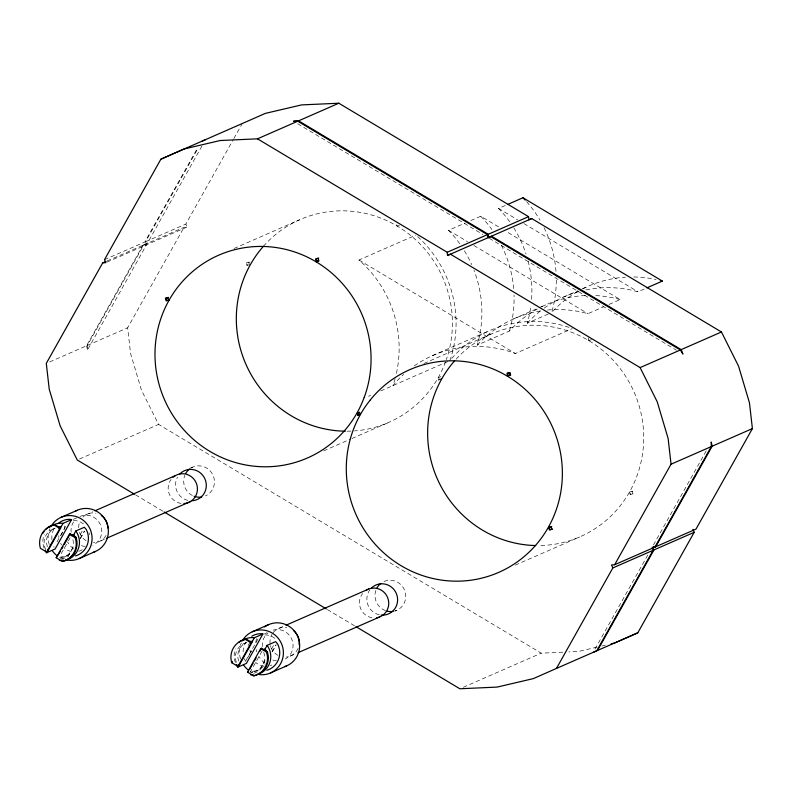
<?xml version="1.0" encoding="UTF-8"?>
<svg xmlns="http://www.w3.org/2000/svg" width="792" height="792" viewBox="0 0 792 792"><rect width="100%" height="100%" fill="white"/><g stroke="black" fill="none" stroke-linecap="round" stroke-linejoin="round"><path stroke-width="0.59" stroke-dasharray="3.96 2.97" d="M537.332 309.009A115.563 112.276 66.4 0 0 512.087 328.165L509.424 331.026L477.21 345.124L478.289 341.312A115.563 112.276 66.4 0 0 474.002 270.27M509.424 331.026L510.503 327.215A115.563 112.276 66.4 0 0 514.028 295.079M548.312 313.998L527.234 323.225L528.313 319.414A115.563 112.276 66.4 0 0 530.986 305.286M449.856 360.677L450.509 358.806A114.434 111.187 66.4 0 0 417.473 236.462M49.648 361.934L86.566 345.777L142.956 245.273L146.5 244.827L145.579 241.709L198.376 147.619M104.495 259.687L144.758 242.065L197.564 147.975M201.91 146.075L87.466 350.014L87.377 345.421L143.778 244.916L184.041 227.294L187.169 227.017L185.843 224.077L233.244 139.62M562.845 652.192L541.213 653.172L158.588 424.403L141.471 390.208L130.581 353.559L127.641 327.799L184.041 227.294M233.838 138.55L242.243 123.582M56.945 541.916L67.122 523.769M60.944 535.333L64.538 528.927M61.241 553.628L67.775 542.005M68.369 540.946L70.141 537.778M60.301 558.588L61.915 556.816A15.008 14.583 66.4 0 0 70.369 553.697M61.429 559.449L67.835 556.647L74.319 545.104M80.21 534.61L83.15 529.363M80.071 538.639L84.269 531.165M80.477 538.461L84.675 530.986M248.104 645.589L249.886 642.421M245.857 660.568L258.44 638.154M248.064 657.182L249.856 653.984M250.46 652.915L251.658 650.786M262.053 651.103L250.183 672.24L253.222 671.2A15.008 14.583 66.4 0 0 265.231 663.884M251.618 672.972L252.628 671.18M259.736 669.982L266.211 658.439M271.517 648.994L273.874 644.787M271.983 651.955L276.18 644.48M272.389 651.776L275.982 645.371M594.97 649.143L647.975 554.687M653.4 545.025L706.484 450.44M477.21 345.124L479.873 342.263A115.563 112.276 66.4 0 1 540.54 310.929M527.234 323.225L529.907 320.364A115.563 112.276 66.4 0 1 540.441 310.939M145.579 241.709L185.843 224.077M107.168 260.934L142.956 245.273M106.96 262.132L187.169 227.017M233.996 248.5L299.524 219.82M246.223 262.924L249.292 262.013L249.985 264.577L246.916 265.478L246.223 262.924L246.797 262.667L247.49 265.231M87.377 345.421L127.641 327.799M396.386 373.398A114.434 111.187 66.4 0 0 359.726 260.667L358.934 260.004L415.879 235.085M459.716 243.708A115.563 112.276 66.4 0 0 452.202 234.264L448.549 230.333L465.211 223.037M470.765 220.602L480.764 216.226L499.772 227.591M509.741 221.81A115.563 112.276 66.4 0 0 502.227 212.365L498.574 208.435L506.345 205.029M79.507 459.023L158.588 424.403M513.553 318.928L537.986 308.237M539.095 307.751L545.757 304.831M563.577 297.03L577.992 290.723M582.437 288.783L587.981 286.358M432.501 355.638L489.436 330.709M423.928 363.478L491.713 333.808M73.339 519.344L76.666 517.889M189.625 468.448L192.674 467.112M52.648 529.224L55.084 528.155A15.008 14.583 66.4 0 0 47.48 546.916M85.873 514.78L92.674 511.81M368.508 396.287L370.725 395.317M380.704 390.941L448.737 361.172M438.174 377.685L438.748 377.438L439.115 379.804L438.55 380.051L438.174 377.685L440.916 376.596M53.945 547.252L53.965 546.411M547.559 310.038A115.563 112.276 66.4 0 1 582.823 312.355L587.941 313.672L603.484 306.86M609.038 304.435L620.146 299.564L506.108 231.383M585.941 289.882A115.563 112.276 66.4 0 1 632.848 290.456L637.966 291.773L645.727 288.367M414.285 365.894A114.434 111.187 66.4 0 1 514.533 353.202L515.354 353.519L572.289 328.601M59.687 557.509L61.311 556.796M64.805 556.667L67.251 555.598M100.752 540.837L105.286 538.857M323.68 450.876L350.797 439.006M351.925 438.511L389.209 422.195M264.657 633.729L266.874 632.759M243.956 643.609L246.391 642.54A15.008 14.583 66.4 0 0 238.788 661.3M279.21 628.195L284.873 625.72M629.462 492.06L632.531 491.159L633.224 493.713L630.155 494.614L629.462 492.06L630.036 491.812L630.729 494.366M633.224 493.713L632.659 493.96L631.966 491.406M256.113 671.052L258.558 669.982M290.03 656.192L295.693 653.707M394.723 611.206L396.752 610.315M253.806 673.368L259.152 671.032M515.236 565.151L579.635 536.966M463.261 687.288L541.213 653.172M438.55 380.051L440.728 379.21M399.376 225.502L397.148 226.185L396.683 224.482M591.505 339.689L588.446 340.59L587.753 338.026M597.158 647.104L578.467 651.479L568.854 651.915M601.831 646.015L605.336 645.193M143.778 244.916L146.5 244.827L144.758 242.065M67.835 556.647L68.34 556.726M620.146 299.564L615.028 298.257A115.563 112.276 66.4 0 0 593.921 295.505M498.574 208.435L517.582 219.8M523.918 223.582L637.966 291.773M297.723 123.77L482.912 234.491M489.268 238.293L676.576 350.282M448.549 230.333L467.557 241.689M473.893 245.48L587.941 313.672M358.934 260.004L515.354 353.519M135.541 494.861L163.102 511.335M327.383 609.563L354.935 626.036M480.764 216.226L484.417 220.156A115.563 112.276 66.4 0 1 491.931 229.611M245.668 661.459L245.273 660.795A18.761 18.226 66.4 0 1 244.322 658.647M588.317 337.778L589.01 340.342M248.728 262.271L249.421 264.825M86.566 345.777L87.466 350.014M371.983 617.76A15.008 14.583 66.4 0 1 362.607 593.515M181.012 503.435A15.008 14.583 66.4 0 1 171.092 479.407M106.069 535.432A15.008 14.583 66.4 0 1 93.446 542.748M86.1 540.659A15.008 14.583 66.4 0 1 79.2 531.501M78.665 527.63A15.008 14.583 66.4 0 1 80.121 521.037M82.863 517.117A15.008 14.583 66.4 0 1 96.05 513.196M298.079 648.401A15.008 14.583 66.4 0 1 286.328 657.063M277.962 655.35A15.008 14.583 66.4 0 1 271.389 648.311M271.012 647.411A15.008 14.583 66.4 0 1 270.418 645.539M270.072 643.609A15.008 14.583 66.4 0 1 272.042 634.263M273.131 632.679A15.008 14.583 66.4 0 1 286.744 627.462M72.953 539.708A15.008 14.583 66.4 0 1 61.301 557.707M45.807 549.707A15.008 14.583 66.4 0 1 54.361 528.591M44.055 548.173A18.761 18.226 66.4 0 1 44.223 534.432M51.916 539.689A18.761 18.226 66.4 0 1 54.173 528.432M73.626 548.816A22.513 21.869 66.4 0 1 67.449 541.807M64.508 528.234A22.513 21.869 66.4 0 1 64.845 525.918M85.239 546.46A15.761 15.305 66.4 0 1 81.457 545.589M71.102 532.293A15.761 15.305 66.4 0 1 75.289 519.73M80.002 516.433A15.761 15.305 66.4 0 1 100.376 524.631A15.761 15.305 66.4 0 1 92.763 545.252M71.122 551.489A15.761 15.305 66.4 0 1 64.231 547.935M61.627 544.975A15.761 15.305 66.4 0 1 60.618 543.282M58.895 537.629A15.761 15.305 66.4 0 1 58.796 535.669M73.399 520.502A15.761 15.305 66.4 0 1 85.516 525.829M89.13 532.788A15.761 15.305 66.4 0 1 89.466 534.729M82.269 549.697A15.761 15.305 66.4 0 1 78.764 551.252M63.509 559.192A22.513 21.869 66.4 0 1 61.36 558.32M49.272 544.629A22.513 21.869 66.4 0 1 49.955 528.601M263.716 652.291A15.008 14.583 66.4 0 1 252.608 672.091M236.353 662.369A15.008 14.583 66.4 0 1 247.46 642.569M235.373 662.558A18.761 18.226 66.4 0 1 235.531 648.816M243.114 651.727A18.761 18.226 66.4 0 1 245.48 642.817M264.934 663.191A22.513 21.869 66.4 0 1 258.756 656.192M256.856 651.895A22.513 21.869 66.4 0 1 256.242 649.618M255.816 642.619A22.513 21.869 66.4 0 1 256.727 638.045M276.547 660.845A15.761 15.305 66.4 0 1 272.765 659.974M262.409 646.678A15.761 15.305 66.4 0 1 268.023 632.818M273.111 630.155A15.761 15.305 66.4 0 1 292.06 639.936A15.761 15.305 66.4 0 1 284.08 659.627M264.34 666.181A15.761 15.305 66.4 0 1 255.549 662.32M250.203 652.014A15.761 15.305 66.4 0 1 250.104 650.044M264.706 634.887A15.761 15.305 66.4 0 1 276.824 640.213M271.874 664.973A15.761 15.305 66.4 0 1 270.072 665.636M252.668 672.705A22.513 21.869 66.4 0 1 250.609 671.616M240.59 659.013A22.513 21.869 66.4 0 1 241.263 642.985M577.507 291.694A115.563 112.276 66.4 0 0 554.311 309.682L551.638 312.543L552.717 308.732A115.563 112.276 66.4 0 0 556.251 276.596M582.674 288.882A115.563 112.276 66.4 0 1 625.512 277.18M633.768 276.972A115.563 112.276 66.4 0 1 656.093 279.517M526.63 201.683A115.563 112.276 66.4 0 1 540.065 220.255M544.074 227.72A115.563 112.276 66.4 0 1 556.004 271.785M544.213 308.118A115.563 112.276 66.4 0 1 579.071 291.515M513.78 227.839A115.563 112.276 66.4 0 1 526.056 254.074M528.096 261.033A115.563 112.276 66.4 0 1 531.491 300.505M541.5 306.831A115.563 112.276 66.4 0 1 585.654 295.535M501.316 245.114A115.563 112.276 66.4 0 1 513.79 290.258M464.389 250.757A115.563 112.276 66.4 0 1 471.695 264.677M187.862 500.386A15.761 15.305 66.4 0 1 177.537 477.071M192.347 495.485A15.761 15.305 66.4 0 1 184.823 475.269M190.971 468.003A15.761 15.305 66.4 0 1 212.632 474.428A15.761 15.305 66.4 0 1 205.445 495.931M385.447 610.652A15.761 15.305 66.4 0 1 376.131 589.654M383.981 581.496A15.761 15.305 66.4 0 1 404.742 590.614A15.761 15.305 66.4 0 1 394.951 610.978M379.17 614.77A15.761 15.305 66.4 0 1 369.894 589.832M395.099 378.596A114.434 111.187 66.4 0 1 393.565 383.724L392.911 385.605L394.792 383.358A114.434 111.187 66.4 0 1 403.633 374.378M451.727 358.43A114.434 111.187 66.4 0 1 570.478 327.918M445.589 361.726A110.682 107.534 66.4 0 1 354.39 430.907M351.005 431.095A110.682 107.534 66.4 0 1 346.48 431.185M263.409 246.302A110.682 107.534 66.4 0 1 399.01 227.155A110.682 107.534 66.4 0 1 446.351 359.578M456.133 359.123A110.682 107.534 66.4 0 1 634.144 392.169A110.682 107.534 66.4 0 1 537.956 545.569"/><path stroke-width="1.19" d="M298.564 120.849L488.278 234.284L488.209 237.659L491.466 236.184L681.179 349.618L682.922 354.073L680.368 349.975L490.654 236.541L488.209 237.659L487.466 234.63L297.752 121.206L293.486 121.235L298.564 120.849L338.827 103.227L528.541 216.652L528.878 219.859L531.729 218.562L721.453 331.987L738.57 366.191L749.46 402.831L752.4 428.601L696 529.106L655.736 546.727L653.38 547.024M106.049 261.429L102.693 262.894L46.292 363.399L49.233 389.169L60.133 425.809L77.25 460.013L134.482 494.228M297.752 121.206L257.489 138.828L220.225 140.521L184.011 148.995L160.895 159.182L104.495 259.687L105.831 262.627L102.693 262.894M54.816 524.651L50.312 526.155A18.761 18.226 66.4 0 0 40.125 547.351L40.412 548.312L46.629 552.024L59.836 528.492L60.647 528.145L54.816 524.651L51.124 525.799A18.761 18.226 66.4 0 0 45.52 529.719M45.015 550.331A18.761 18.226 66.4 0 0 46.223 552.351L46.54 552.757L48.559 549.163M58.578 528.036L61.014 526.967L63.033 523.373L71.577 519.631L55.084 549.024L46.54 552.757M60.647 528.145L47.441 551.668L46.629 552.024M56.192 557.746L69.399 534.214L70.211 533.857L76.042 537.342L76.923 541.223A18.761 18.226 66.4 0 1 64.182 560.885L62.41 561.459L56.192 557.746L60.608 550.975M61.806 548.836L63.014 546.698M64.211 544.559L70.211 533.857M71.329 535.659L73.775 534.59L75.784 530.996L84.328 527.264L86.269 529.511A18.761 18.226 66.4 0 1 75.567 555.905M316.196 261.865L315.681 258.984L318.176 258.331L318.869 260.885L316.374 261.538M246.124 639.035L241.619 640.54A18.761 18.226 66.4 0 0 231.432 661.736L231.719 662.696L237.937 666.409L251.143 642.876L251.955 642.52L246.124 639.035L242.431 640.183A18.761 18.226 66.4 0 0 238.531 642.559M236.323 664.716A18.761 18.226 66.4 0 0 237.531 666.735L237.847 667.141L239.867 663.548M250.698 642.064L252.331 641.352L254.341 637.758L262.885 634.016L246.391 663.409L237.847 667.141M237.937 666.409L238.748 666.052L251.955 642.52M247.51 672.131L260.707 648.598L261.518 648.242L267.35 651.727L268.231 655.608A18.761 18.226 66.4 0 1 255.489 675.269L253.717 675.843L247.51 672.131L248.322 671.774M249.52 669.636L253.123 663.221M254.321 661.072L256.123 657.865M259.727 651.45L261.518 648.242M263.459 649.688L265.082 648.975L267.102 645.381L275.636 641.639L277.576 643.896A18.761 18.226 66.4 0 1 266.874 670.289M507.494 376.259L506.979 373.388L509.474 372.735L510.167 375.289L507.672 375.943M355.994 626.67L459.865 688.773L497.128 687.09L533.343 678.615L556.459 668.418L612.859 567.923L653.123 550.292L652.192 547.173M612.859 567.923L611.523 564.983L614.661 564.706L671.052 464.201L668.121 438.441L657.221 401.792L640.104 367.597L450.391 254.163L447.529 255.46L447.203 252.262L257.489 138.828M653.123 550.292L596.722 650.796L556.459 668.418M614.661 564.706L654.925 547.084L711.325 446.579L711.226 441.986L712.137 446.223L655.736 546.727M593.168 652.37L597.534 650.44L653.935 549.935L694.198 532.313L692.871 529.373M611.177 643.827L614.681 643.005L637.798 632.818L694.198 532.313M205.534 139.63L160.895 159.182M201.98 141.204L265.36 113.385L301.574 104.91L338.827 103.227M507.454 204.544L522.977 197.752L662.369 281.091L646.836 287.882M447.203 252.262L487.466 234.63M488.278 234.284L528.541 216.652M447.529 255.46L531.729 218.562M60.994 517.384L77.26 510.266M94.931 510.81L175.349 475.616M357.4 413.048L357.964 412.8L358.33 415.186L357.756 415.434L357.4 413.048L359.558 412.226L359.915 414.632M69.399 534.214L75.23 537.699L76.042 537.342M440.728 379.21L441.293 378.962M106.415 538.352L190.228 501.673M79.23 558.548L95.505 551.42M640.104 367.597L680.368 349.975M681.179 349.618L721.453 331.987M252.302 631.769L268.567 624.641M286.011 625.215L368.686 589.03M671.052 464.201L711.325 446.579M712.137 446.223L752.4 428.601M231.719 662.696L232.541 662.34L232.244 661.379M260.707 648.598L266.538 652.083L267.35 651.727M297.96 652.717L379.517 617.027M270.547 672.923L286.813 665.805M597.534 650.44L637.798 632.818M357.756 415.434L360.479 414.374M168.518 297.376L166.023 298.03L166.716 300.584L169.211 299.93M318.74 258.083L316.246 258.737L316.939 261.291L318.602 260.855M509.207 372.695L507.543 373.131L508.236 375.695L510.731 375.042M551.757 526.512L549.262 527.165L549.955 529.719L552.45 529.066M62.41 561.459L63.36 561.241A18.761 18.226 66.4 0 0 76.111 541.579L75.23 537.699M253.717 675.843L254.678 675.625A18.761 18.226 66.4 0 0 267.419 655.964L266.538 652.083M653.103 547.143L654.925 547.084M61.014 526.967L60.42 526.947A15.008 14.583 66.4 0 0 58.588 527.116M252.331 641.352L251.727 641.332A15.008 14.583 66.4 0 0 249.906 641.5M71.577 519.631L69.181 519.295A18.761 18.226 66.4 0 0 58.608 523.185M63.033 523.373L62.528 523.294A18.761 18.226 66.4 0 0 49.658 527.106M59.301 560.389L59.796 560.469A18.761 18.226 66.4 0 0 62.103 560.548M262.885 634.016L260.489 633.679A18.761 18.226 66.4 0 0 251.797 636.253M254.341 637.758L253.846 637.669A18.761 18.226 66.4 0 0 242.847 640.174M250.609 674.774L251.114 674.853A18.761 18.226 66.4 0 0 253.41 674.933M660.32 280.566L662.369 281.091M164.162 511.969L326.324 608.929M54.005 525.007L59.836 528.492M245.312 639.392L251.143 642.876M236.679 664.815L238.748 666.052M522.977 197.752L525.175 200.109M267.102 645.381L267.419 645.787A18.761 18.226 66.4 0 1 257.925 674.2M75.784 530.996L76.111 531.412A18.761 18.226 66.4 0 1 66.617 559.825M652.776 548.094L653.935 549.935M265.082 648.975L265.399 649.499A15.008 14.583 66.4 0 1 266.162 651.222M73.775 534.59L74.092 535.115A15.008 14.583 66.4 0 1 74.854 536.837M510.038 372.478L510.503 374.19M366.132 590.317A15.008 14.583 66.4 0 1 387.714 597.802A15.008 14.583 66.4 0 1 376.745 617.77M173.032 477.299A15.008 14.583 66.4 0 1 196.277 483.09A15.008 14.583 66.4 0 1 183.883 503.563M101.336 515.483A15.008 14.583 66.4 0 1 107.959 527.987M293.713 630.67A15.008 14.583 66.4 0 1 299.119 644.668M42.788 533.412A18.761 18.226 66.4 0 1 44.035 531.481M75.22 511.305A22.513 21.869 66.4 0 1 106.376 521.977A22.513 21.869 66.4 0 1 93.367 552.242M50.985 526.522A22.513 21.869 66.4 0 1 78.873 517.602A22.513 21.869 66.4 0 1 91.07 545.144A22.513 21.869 66.4 0 1 65.736 559.825M57.361 555.934A22.513 21.869 66.4 0 1 52.45 550.915M264.617 626.937A22.513 21.869 66.4 0 1 297.178 635.293A22.513 21.869 66.4 0 1 284.675 666.616M242.293 640.906A22.513 21.869 66.4 0 1 269.468 631.669A22.513 21.869 66.4 0 1 282.793 658.033A22.513 21.869 66.4 0 1 259.321 674.606M248.668 670.319A22.513 21.869 66.4 0 1 243.758 665.3M179.834 473.972A15.761 15.305 66.4 0 1 204.92 478.873A15.761 15.305 66.4 0 1 191.714 500.762M201.762 497.02A15.761 15.305 66.4 0 1 194.129 496.277M185.665 473.517A15.761 15.305 66.4 0 1 189.397 469.112M393.07 611.404A15.761 15.305 66.4 0 1 387.308 611.206M376.982 587.902A15.761 15.305 66.4 0 1 380.704 583.496M371.151 588.357A15.761 15.305 66.4 0 1 396.604 594.178A15.761 15.305 66.4 0 1 381.091 615.077M345.352 431.185A110.682 107.534 66.4 0 1 246.065 364.607A110.682 107.534 66.4 0 1 263.409 246.302M535.689 545.549A110.682 107.534 66.4 0 1 437.204 478.606A110.682 107.534 66.4 0 1 454.618 360.805M364.241 397.337L362.122 402.633A110.682 107.534 66.4 0 1 177.329 421.849A110.682 107.534 66.4 0 1 247.015 247.322A110.682 107.534 66.4 0 1 364.241 397.337M370.349 399.871L366.914 404.365A110.682 107.534 66.4 0 0 393.921 561.023A110.682 107.534 66.4 0 0 545.965 531.333A110.682 107.534 66.4 0 0 508.345 376.754L503.375 373.893A110.682 107.534 66.4 0 0 370.349 399.871M167.953 297.624L165.449 298.277L166.142 300.831L168.647 300.178L167.953 297.624M551.192 526.759L548.688 527.413L549.381 529.967L551.885 529.323L551.192 526.759"/></g></svg>
